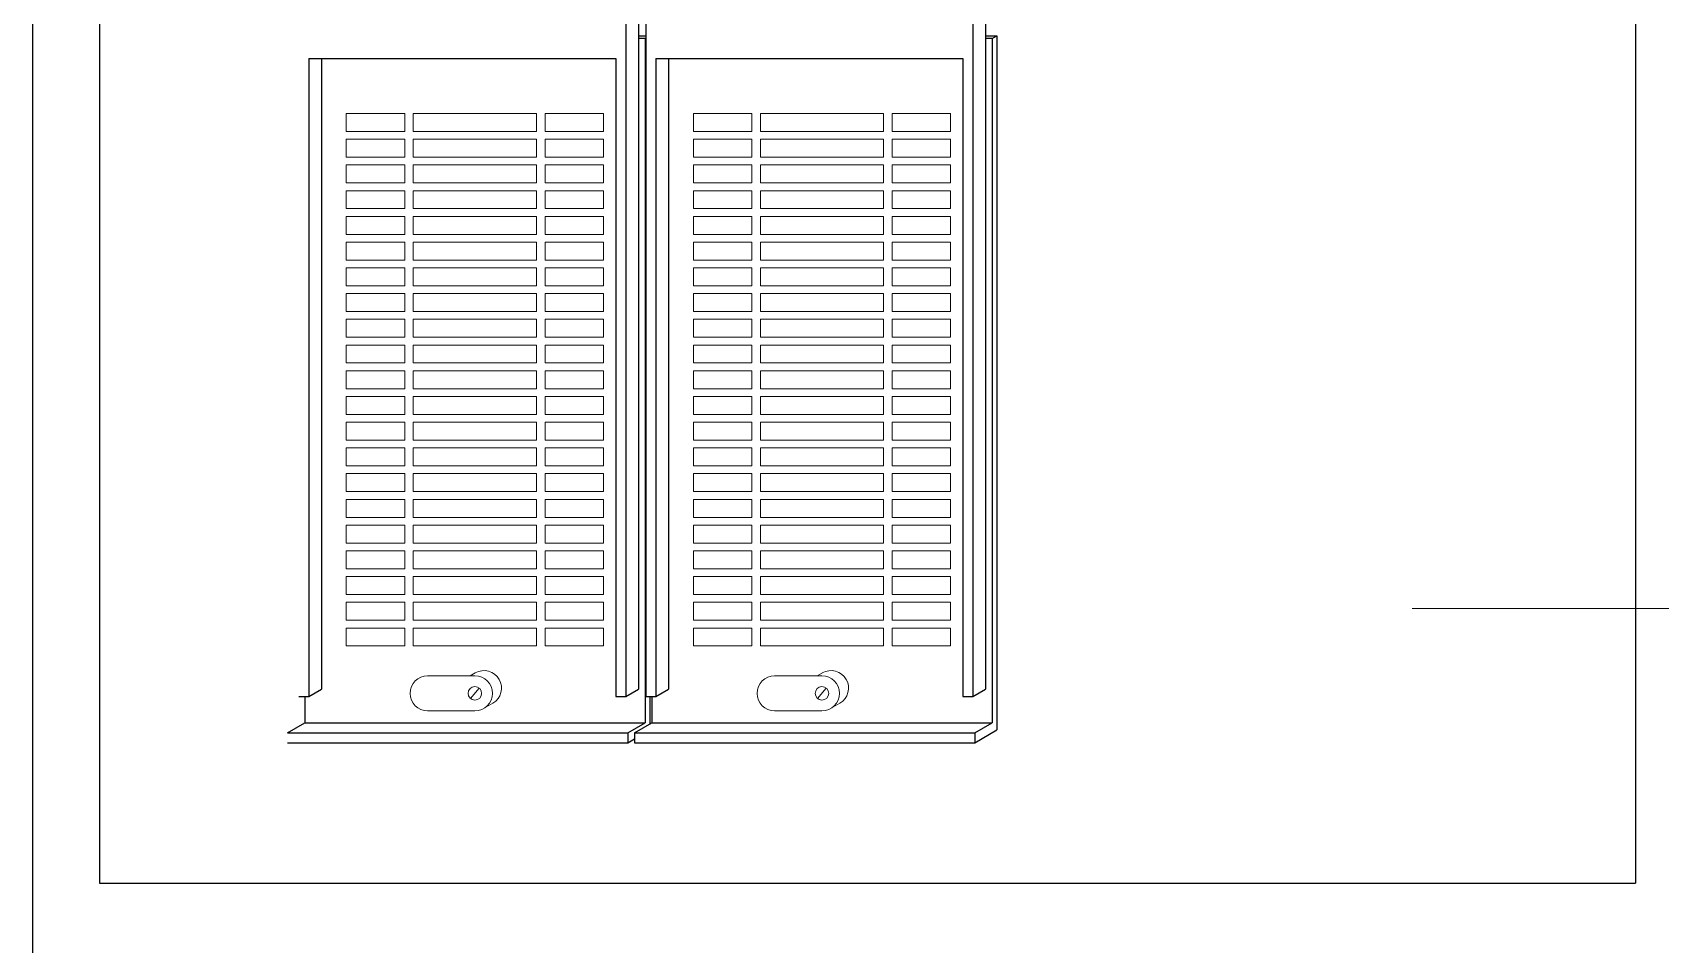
# Model space of a CAD drawing. Header units: millimetres. Extents: x -1335 to 33749, y 2338 to 5277.
# Drawn here: x 30477.8 to 30666.5, y 4688.4 to 4794.1 of the extents above; entities that cross this region are included whole.
import ezdxf

# ---------------------------------------------------------------- set-up
doc = ezdxf.new("R2010")
doc.units = ezdxf.units.MM
doc.layers.add('01', color=6, linetype='Continuous', lineweight=20)
doc.layers.add('02', color=1, linetype='Continuous', lineweight=20)
doc.layers.add('03', color=141, linetype='Continuous')
doc.layers.add('04', color=11, linetype='Continuous')

msp = doc.modelspace()

# ---------------------------------------------------------------- linework, layer by layer
at = {"layer": '01', "color": 2}
for p, q in [((30514.16, 4784.69), (30520.94, 4784.69)), ((30514.16, 4784.69), (30514.16, 4782.61)), ((30520.94, 4784.69), (30520.94, 4782.61)), ((30521.93, 4784.69), (30521.93, 4782.61)), ((30521.93, 4784.69), (30536.2, 4784.69)), ((30536.2, 4784.69), (30536.2, 4782.61)), ((30537.2, 4784.69), (30537.2, 4782.61)), ((30537.2, 4784.69), (30543.97, 4784.69)), ((30543.97, 4784.69), (30543.97, 4782.61)), ((30554.4, 4784.69), (30554.4, 4782.61)), ((30554.4, 4784.69), (30561.17, 4784.69)), ((30561.17, 4784.69), (30561.17, 4782.61)), ((30562.16, 4784.69), (30576.43, 4784.69)), ((30562.16, 4784.69), (30562.16, 4782.61)), ((30576.43, 4784.69), (30576.43, 4782.61)), ((30577.43, 4784.69), (30584.2, 4784.69)), ((30577.43, 4784.69), (30577.43, 4782.61)), ((30584.2, 4784.69), (30584.2, 4782.61)), ((30514.16, 4782.61), (30520.94, 4782.61)), ((30521.93, 4782.61), (30536.2, 4782.61)), ((30537.2, 4782.61), (30543.97, 4782.61)), ((30554.4, 4782.61), (30561.17, 4782.61)), ((30562.16, 4782.61), (30576.43, 4782.61)), ((30577.43, 4782.61), (30584.2, 4782.61)), ((30514.16, 4781.71), (30520.94, 4781.71)), ((30514.16, 4781.71), (30514.16, 4779.63)), ((30520.94, 4781.71), (30520.94, 4779.63)), ((30521.93, 4781.71), (30521.93, 4779.63)), ((30521.93, 4781.71), (30536.2, 4781.71)), ((30536.2, 4781.71), (30536.2, 4779.63)), ((30537.2, 4781.71), (30537.2, 4779.63)), ((30537.2, 4781.71), (30543.97, 4781.71)), ((30543.97, 4781.71), (30543.97, 4779.63)), ((30554.4, 4781.71), (30554.4, 4779.63)), ((30554.4, 4781.71), (30561.17, 4781.71)), ((30561.17, 4781.71), (30561.17, 4779.63)), ((30562.16, 4781.71), (30576.43, 4781.71)), ((30562.16, 4781.71), (30562.16, 4779.63)), ((30576.43, 4781.71), (30576.43, 4779.63)), ((30577.43, 4781.71), (30584.2, 4781.71)), ((30577.43, 4781.71), (30577.43, 4779.63)), ((30584.2, 4781.71), (30584.2, 4779.63)), ((30514.16, 4779.63), (30520.94, 4779.63)), ((30514.16, 4778.73), (30520.94, 4778.73)), ((30514.16, 4778.73), (30514.16, 4776.65)), ((30520.94, 4778.73), (30520.94, 4776.65)), ((30521.93, 4779.63), (30536.2, 4779.63)), ((30521.93, 4778.73), (30521.93, 4776.65)), ((30521.93, 4778.73), (30536.2, 4778.73)), ((30536.2, 4778.73), (30536.2, 4776.65)), ((30537.2, 4779.63), (30543.97, 4779.63)), ((30537.2, 4778.73), (30537.2, 4776.65)), ((30537.2, 4778.73), (30543.97, 4778.73)), ((30543.97, 4778.73), (30543.97, 4776.65)), ((30554.4, 4779.63), (30561.17, 4779.63)), ((30554.4, 4778.73), (30554.4, 4776.65)), ((30554.4, 4778.73), (30561.17, 4778.73)), ((30561.17, 4778.73), (30561.17, 4776.65)), ((30562.16, 4779.63), (30576.43, 4779.63)), ((30562.16, 4778.73), (30576.43, 4778.73)), ((30562.16, 4778.73), (30562.16, 4776.65)), ((30576.43, 4778.73), (30576.43, 4776.65)), ((30577.43, 4779.63), (30584.2, 4779.63)), ((30577.43, 4778.73), (30584.2, 4778.73)), ((30577.43, 4778.73), (30577.43, 4776.65)), ((30584.2, 4778.73), (30584.2, 4776.65)), ((30514.16, 4776.65), (30520.94, 4776.65)), ((30521.93, 4776.65), (30536.2, 4776.65)), ((30537.2, 4776.65), (30543.97, 4776.65)), ((30554.4, 4776.65), (30561.17, 4776.65)), ((30562.16, 4776.65), (30576.43, 4776.65)), ((30577.43, 4776.65), (30584.2, 4776.65)), ((30514.16, 4775.75), (30520.94, 4775.75)), ((30514.16, 4775.75), (30514.16, 4773.67)), ((30520.94, 4775.75), (30520.94, 4773.67)), ((30521.93, 4775.75), (30521.93, 4773.67)), ((30521.93, 4775.75), (30536.2, 4775.75)), ((30536.2, 4775.75), (30536.2, 4773.67)), ((30537.2, 4775.75), (30537.2, 4773.67)), ((30537.2, 4775.75), (30543.97, 4775.75)), ((30543.97, 4775.75), (30543.97, 4773.67)), ((30554.4, 4775.75), (30554.4, 4773.67)), ((30554.4, 4775.75), (30561.17, 4775.75)), ((30561.17, 4775.75), (30561.17, 4773.67)), ((30562.16, 4775.75), (30576.43, 4775.75)), ((30562.16, 4775.75), (30562.16, 4773.67)), ((30576.43, 4775.75), (30576.43, 4773.67)), ((30577.43, 4775.75), (30584.2, 4775.75)), ((30577.43, 4775.75), (30577.43, 4773.67)), ((30584.2, 4775.75), (30584.2, 4773.67)), ((30514.16, 4773.67), (30520.94, 4773.67)), ((30514.16, 4772.76), (30520.94, 4772.76)), ((30514.16, 4772.76), (30514.16, 4770.68)), ((30520.94, 4772.76), (30520.94, 4770.68)), ((30521.93, 4773.67), (30536.2, 4773.67)), ((30521.93, 4772.76), (30536.2, 4772.76)), ((30521.93, 4772.76), (30521.93, 4770.68)), ((30536.2, 4772.76), (30536.2, 4770.68)), ((30537.2, 4773.67), (30543.97, 4773.67)), ((30537.2, 4772.76), (30543.97, 4772.76)), ((30537.2, 4772.76), (30537.2, 4770.68)), ((30543.97, 4772.76), (30543.97, 4770.68)), ((30554.4, 4773.67), (30561.17, 4773.67)), ((30554.4, 4772.76), (30554.4, 4770.68)), ((30554.4, 4772.76), (30561.17, 4772.76)), ((30561.17, 4772.76), (30561.17, 4770.68)), ((30562.16, 4773.67), (30576.43, 4773.67)), ((30562.16, 4772.76), (30576.43, 4772.76)), ((30562.16, 4772.76), (30562.16, 4770.68)), ((30576.43, 4772.76), (30576.43, 4770.68)), ((30577.43, 4773.67), (30584.2, 4773.67)), ((30577.43, 4772.76), (30584.2, 4772.76)), ((30577.43, 4772.76), (30577.43, 4770.68)), ((30584.2, 4772.76), (30584.2, 4770.68)), ((30514.16, 4770.68), (30520.94, 4770.68)), ((30521.93, 4770.68), (30536.2, 4770.68)), ((30537.2, 4770.68), (30543.97, 4770.68)), ((30554.4, 4770.68), (30561.17, 4770.68)), ((30562.16, 4770.68), (30576.43, 4770.68)), ((30577.43, 4770.68), (30584.2, 4770.68)), ((30514.16, 4769.78), (30520.94, 4769.78)), ((30514.16, 4769.78), (30514.16, 4767.7)), ((30520.94, 4769.78), (30520.94, 4767.7)), ((30521.93, 4769.78), (30521.93, 4767.7)), ((30521.93, 4769.78), (30536.2, 4769.78)), ((30536.2, 4769.78), (30536.2, 4767.7)), ((30537.2, 4769.78), (30537.2, 4767.7)), ((30537.2, 4769.78), (30543.97, 4769.78)), ((30543.97, 4769.78), (30543.97, 4767.7)), ((30554.4, 4769.78), (30554.4, 4767.7)), ((30554.4, 4769.78), (30561.17, 4769.78)), ((30561.17, 4769.78), (30561.17, 4767.7)), ((30562.16, 4769.78), (30576.43, 4769.78)), ((30562.16, 4769.78), (30562.16, 4767.7)), ((30576.43, 4769.78), (30576.43, 4767.7)), ((30577.43, 4769.78), (30584.2, 4769.78)), ((30577.43, 4769.78), (30577.43, 4767.7)), ((30584.2, 4769.78), (30584.2, 4767.7)), ((30514.16, 4767.7), (30520.94, 4767.7)), ((30514.16, 4766.8), (30520.94, 4766.8)), ((30514.16, 4766.8), (30514.16, 4764.72)), ((30520.94, 4766.8), (30520.94, 4764.72)), ((30521.93, 4767.7), (30536.2, 4767.7)), ((30521.93, 4766.8), (30521.93, 4764.72)), ((30521.93, 4766.8), (30536.2, 4766.8)), ((30536.2, 4766.8), (30536.2, 4764.72)), ((30537.2, 4767.7), (30543.97, 4767.7)), ((30537.2, 4766.8), (30537.2, 4764.72)), ((30537.2, 4766.8), (30543.97, 4766.8)), ((30543.97, 4766.8), (30543.97, 4764.72)), ((30554.4, 4767.7), (30561.17, 4767.7)), ((30554.4, 4766.8), (30554.4, 4764.72)), ((30554.4, 4766.8), (30561.17, 4766.8)), ((30561.17, 4766.8), (30561.17, 4764.72)), ((30562.16, 4767.7), (30576.43, 4767.7)), ((30562.16, 4766.8), (30576.43, 4766.8)), ((30562.16, 4766.8), (30562.16, 4764.72)), ((30576.43, 4766.8), (30576.43, 4764.72)), ((30577.43, 4767.7), (30584.2, 4767.7)), ((30577.43, 4766.8), (30584.2, 4766.8)), ((30577.43, 4766.8), (30577.43, 4764.72)), ((30584.2, 4766.8), (30584.2, 4764.72)), ((30514.16, 4764.72), (30520.94, 4764.72)), ((30514.16, 4763.82), (30520.94, 4763.82)), ((30514.16, 4763.82), (30514.16, 4761.74)), ((30520.94, 4763.82), (30520.94, 4761.74)), ((30521.93, 4764.72), (30536.2, 4764.72)), ((30521.93, 4763.82), (30521.93, 4761.74)), ((30521.93, 4763.82), (30536.2, 4763.82)), ((30536.2, 4763.82), (30536.2, 4761.74)), ((30537.2, 4764.72), (30543.97, 4764.72)), ((30537.2, 4763.82), (30537.2, 4761.74)), ((30537.2, 4763.82), (30543.97, 4763.82)), ((30543.97, 4763.82), (30543.97, 4761.74)), ((30554.4, 4764.72), (30561.17, 4764.72)), ((30554.4, 4763.82), (30554.4, 4761.74)), ((30554.4, 4763.82), (30561.17, 4763.82)), ((30561.17, 4763.82), (30561.17, 4761.74)), ((30562.16, 4764.72), (30576.43, 4764.72)), ((30562.16, 4763.82), (30576.43, 4763.82)), ((30562.16, 4763.82), (30562.16, 4761.74)), ((30576.43, 4763.82), (30576.43, 4761.74)), ((30577.43, 4764.72), (30584.2, 4764.72)), ((30577.43, 4763.82), (30584.2, 4763.82)), ((30577.43, 4763.82), (30577.43, 4761.74)), ((30584.2, 4763.82), (30584.2, 4761.74)), ((30514.16, 4761.74), (30520.94, 4761.74)), ((30521.93, 4761.74), (30536.2, 4761.74)), ((30537.2, 4761.74), (30543.97, 4761.74)), ((30554.4, 4761.74), (30561.17, 4761.74)), ((30562.16, 4761.74), (30576.43, 4761.74)), ((30577.43, 4761.74), (30584.2, 4761.74)), ((30514.16, 4760.84), (30520.94, 4760.84)), ((30514.16, 4760.84), (30514.16, 4758.76)), ((30520.94, 4760.84), (30520.94, 4758.76)), ((30521.93, 4760.84), (30521.93, 4758.76)), ((30521.93, 4760.84), (30536.2, 4760.84)), ((30536.2, 4760.84), (30536.2, 4758.76)), ((30537.2, 4760.84), (30537.2, 4758.76)), ((30537.2, 4760.84), (30543.97, 4760.84)), ((30543.97, 4760.84), (30543.97, 4758.76)), ((30554.4, 4760.84), (30554.4, 4758.76)), ((30554.4, 4760.84), (30561.17, 4760.84)), ((30561.17, 4760.84), (30561.17, 4758.76)), ((30562.16, 4760.84), (30576.43, 4760.84)), ((30562.16, 4760.84), (30562.16, 4758.76)), ((30576.43, 4760.84), (30576.43, 4758.76)), ((30577.43, 4760.84), (30584.2, 4760.84)), ((30577.43, 4760.84), (30577.43, 4758.76)), ((30584.2, 4760.84), (30584.2, 4758.76)), ((30514.16, 4758.76), (30520.94, 4758.76)), ((30514.16, 4757.86), (30520.94, 4757.86)), ((30514.16, 4757.86), (30514.16, 4755.78)), ((30520.94, 4757.86), (30520.94, 4755.78)), ((30521.93, 4758.76), (30536.2, 4758.76)), ((30521.93, 4757.86), (30521.93, 4755.78)), ((30521.93, 4757.86), (30536.2, 4757.86)), ((30536.2, 4757.86), (30536.2, 4755.78)), ((30537.2, 4758.76), (30543.97, 4758.76)), ((30537.2, 4757.86), (30537.2, 4755.78)), ((30537.2, 4757.86), (30543.97, 4757.86)), ((30543.97, 4757.86), (30543.97, 4755.78)), ((30554.4, 4758.76), (30561.17, 4758.76)), ((30554.4, 4757.86), (30554.4, 4755.78)), ((30554.4, 4757.86), (30561.17, 4757.86)), ((30561.17, 4757.86), (30561.17, 4755.78)), ((30562.16, 4758.76), (30576.43, 4758.76)), ((30562.16, 4757.86), (30576.43, 4757.86)), ((30562.16, 4757.86), (30562.16, 4755.78)), ((30576.43, 4757.86), (30576.43, 4755.78)), ((30577.43, 4758.76), (30584.2, 4758.76)), ((30577.43, 4757.86), (30584.2, 4757.86)), ((30577.43, 4757.86), (30577.43, 4755.78)), ((30584.2, 4757.86), (30584.2, 4755.78)), ((30514.16, 4755.78), (30520.94, 4755.78)), ((30521.93, 4755.78), (30536.2, 4755.78)), ((30537.2, 4755.78), (30543.97, 4755.78)), ((30554.4, 4755.78), (30561.17, 4755.78)), ((30562.16, 4755.78), (30576.43, 4755.78)), ((30577.43, 4755.78), (30584.2, 4755.78)), ((30514.16, 4754.87), (30514.16, 4752.79)), ((30514.16, 4754.87), (30520.94, 4754.87)), ((30520.94, 4754.87), (30520.94, 4752.79)), ((30521.93, 4754.87), (30521.93, 4752.79)), ((30521.93, 4754.87), (30536.2, 4754.87)), ((30536.2, 4754.87), (30536.2, 4752.79)), ((30537.2, 4754.87), (30537.2, 4752.79)), ((30537.2, 4754.87), (30543.97, 4754.87)), ((30543.97, 4754.87), (30543.97, 4752.79)), ((30554.4, 4754.87), (30554.4, 4752.79)), ((30554.4, 4754.87), (30561.17, 4754.87)), ((30561.17, 4754.87), (30561.17, 4752.79)), ((30562.16, 4754.87), (30562.16, 4752.79)), ((30562.16, 4754.87), (30576.43, 4754.87)), ((30576.43, 4754.87), (30576.43, 4752.79)), ((30577.43, 4754.87), (30577.43, 4752.79)), ((30577.43, 4754.87), (30584.2, 4754.87)), ((30584.2, 4754.87), (30584.2, 4752.79)), ((30514.16, 4752.79), (30520.94, 4752.79)), ((30514.16, 4751.89), (30520.94, 4751.89)), ((30514.16, 4751.89), (30514.16, 4749.81)), ((30520.94, 4751.89), (30520.94, 4749.81)), ((30521.93, 4752.79), (30536.2, 4752.79)), ((30521.93, 4751.89), (30521.93, 4749.81)), ((30521.93, 4751.89), (30536.2, 4751.89)), ((30536.2, 4751.89), (30536.2, 4749.81)), ((30537.2, 4752.79), (30543.97, 4752.79)), ((30537.2, 4751.89), (30537.2, 4749.81)), ((30537.2, 4751.89), (30543.97, 4751.89)), ((30543.97, 4751.89), (30543.97, 4749.81)), ((30554.4, 4752.79), (30561.17, 4752.79)), ((30554.4, 4751.89), (30554.4, 4749.81)), ((30554.4, 4751.89), (30561.17, 4751.89)), ((30561.17, 4751.89), (30561.17, 4749.81)), ((30562.16, 4752.79), (30576.43, 4752.79)), ((30562.16, 4751.89), (30576.43, 4751.89)), ((30562.16, 4751.89), (30562.16, 4749.81)), ((30576.43, 4751.89), (30576.43, 4749.81)), ((30577.43, 4752.79), (30584.2, 4752.79)), ((30577.43, 4751.89), (30584.2, 4751.89)), ((30577.43, 4751.89), (30577.43, 4749.81)), ((30584.2, 4751.89), (30584.2, 4749.81)), ((30514.16, 4749.81), (30520.94, 4749.81)), ((30521.93, 4749.81), (30536.2, 4749.81)), ((30537.2, 4749.81), (30543.97, 4749.81)), ((30554.4, 4749.81), (30561.17, 4749.81)), ((30562.16, 4749.81), (30576.43, 4749.81)), ((30577.43, 4749.81), (30584.2, 4749.81)), ((30514.16, 4748.91), (30520.94, 4748.91)), ((30514.16, 4748.91), (30514.16, 4746.83)), ((30520.94, 4748.91), (30520.94, 4746.83)), ((30521.93, 4748.91), (30521.93, 4746.83)), ((30521.93, 4748.91), (30536.2, 4748.91)), ((30536.2, 4748.91), (30536.2, 4746.83)), ((30537.2, 4748.91), (30537.2, 4746.83)), ((30537.2, 4748.91), (30543.97, 4748.91)), ((30543.97, 4748.91), (30543.97, 4746.83)), ((30554.4, 4748.91), (30554.4, 4746.83)), ((30554.4, 4748.91), (30561.17, 4748.91)), ((30561.17, 4748.91), (30561.17, 4746.83)), ((30562.16, 4748.91), (30576.43, 4748.91)), ((30562.16, 4748.91), (30562.16, 4746.83)), ((30576.43, 4748.91), (30576.43, 4746.83)), ((30577.43, 4748.91), (30584.2, 4748.91)), ((30577.43, 4748.91), (30577.43, 4746.83)), ((30584.2, 4748.91), (30584.2, 4746.83)), ((30514.16, 4746.83), (30520.94, 4746.83)), ((30521.93, 4746.83), (30536.2, 4746.83)), ((30537.2, 4746.83), (30543.97, 4746.83)), ((30554.4, 4746.83), (30561.17, 4746.83)), ((30562.16, 4746.83), (30576.43, 4746.83)), ((30577.43, 4746.83), (30584.2, 4746.83)), ((30514.16, 4745.93), (30520.94, 4745.93)), ((30514.16, 4745.93), (30514.16, 4743.85)), ((30520.94, 4745.93), (30520.94, 4743.85)), ((30521.93, 4745.93), (30536.2, 4745.93)), ((30521.93, 4745.93), (30521.93, 4743.85)), ((30536.2, 4745.93), (30536.2, 4743.85)), ((30537.2, 4745.93), (30543.97, 4745.93)), ((30537.2, 4745.93), (30537.2, 4743.85)), ((30543.97, 4745.93), (30543.97, 4743.85)), ((30554.4, 4745.93), (30561.17, 4745.93)), ((30554.4, 4745.93), (30554.4, 4743.85)), ((30561.17, 4745.93), (30561.17, 4743.85)), ((30562.16, 4745.93), (30576.43, 4745.93)), ((30562.16, 4745.93), (30562.16, 4743.85)), ((30576.43, 4745.93), (30576.43, 4743.85)), ((30577.43, 4745.93), (30584.2, 4745.93)), ((30577.43, 4745.93), (30577.43, 4743.85)), ((30584.2, 4745.93), (30584.2, 4743.85)), ((30514.16, 4743.85), (30520.94, 4743.85)), ((30514.16, 4742.95), (30520.94, 4742.95)), ((30514.16, 4742.95), (30514.16, 4740.87)), ((30520.94, 4742.95), (30520.94, 4740.87)), ((30521.93, 4743.85), (30536.2, 4743.85)), ((30521.93, 4742.95), (30521.93, 4740.87)), ((30521.93, 4742.95), (30536.2, 4742.95)), ((30536.2, 4742.95), (30536.2, 4740.87)), ((30537.2, 4743.85), (30543.97, 4743.85)), ((30537.2, 4742.95), (30537.2, 4740.87)), ((30537.2, 4742.95), (30543.97, 4742.95)), ((30543.97, 4742.95), (30543.97, 4740.87)), ((30554.4, 4743.85), (30561.17, 4743.85)), ((30554.4, 4742.95), (30554.4, 4740.87)), ((30554.4, 4742.95), (30561.17, 4742.95)), ((30561.17, 4742.95), (30561.17, 4740.87)), ((30562.16, 4743.85), (30576.43, 4743.85)), ((30562.16, 4742.95), (30576.43, 4742.95)), ((30562.16, 4742.95), (30562.16, 4740.87)), ((30576.43, 4742.95), (30576.43, 4740.87)), ((30577.43, 4743.85), (30584.2, 4743.85)), ((30577.43, 4742.95), (30584.2, 4742.95)), ((30577.43, 4742.95), (30577.43, 4740.87)), ((30584.2, 4742.95), (30584.2, 4740.87)), ((30514.16, 4740.87), (30520.94, 4740.87)), ((30521.93, 4740.87), (30536.2, 4740.87)), ((30537.2, 4740.87), (30543.97, 4740.87)), ((30554.4, 4740.87), (30561.17, 4740.87)), ((30562.16, 4740.87), (30576.43, 4740.87)), ((30577.43, 4740.87), (30584.2, 4740.87)), ((30514.16, 4739.96), (30520.94, 4739.96)), ((30514.16, 4739.96), (30514.16, 4737.88)), ((30520.94, 4739.96), (30520.94, 4737.88)), ((30521.93, 4739.96), (30536.2, 4739.96)), ((30521.93, 4739.96), (30521.93, 4737.88)), ((30536.2, 4739.96), (30536.2, 4737.88)), ((30537.2, 4739.96), (30543.97, 4739.96)), ((30537.2, 4739.96), (30537.2, 4737.88)), ((30543.97, 4739.96), (30543.97, 4737.88)), ((30554.4, 4739.96), (30554.4, 4737.88)), ((30554.4, 4739.96), (30561.17, 4739.96)), ((30561.17, 4739.96), (30561.17, 4737.88)), ((30562.16, 4739.96), (30576.43, 4739.96)), ((30562.16, 4739.96), (30562.16, 4737.88)), ((30576.43, 4739.96), (30576.43, 4737.88)), ((30577.43, 4739.96), (30584.2, 4739.96)), ((30577.43, 4739.96), (30577.43, 4737.88)), ((30584.2, 4739.96), (30584.2, 4737.88)), ((30514.16, 4737.88), (30520.94, 4737.88)), ((30514.16, 4736.98), (30514.16, 4734.9)), ((30514.16, 4736.98), (30520.94, 4736.98)), ((30520.94, 4736.98), (30520.94, 4734.9)), ((30521.93, 4737.88), (30536.2, 4737.88)), ((30521.93, 4736.98), (30521.93, 4734.9)), ((30521.93, 4736.98), (30536.2, 4736.98)), ((30536.2, 4736.98), (30536.2, 4734.9)), ((30537.2, 4737.88), (30543.97, 4737.88)), ((30537.2, 4736.98), (30537.2, 4734.9)), ((30537.2, 4736.98), (30543.97, 4736.98)), ((30543.97, 4736.98), (30543.97, 4734.9)), ((30554.4, 4737.88), (30561.17, 4737.88)), ((30554.4, 4736.98), (30554.4, 4734.9)), ((30554.4, 4736.98), (30561.17, 4736.98)), ((30561.17, 4736.98), (30561.17, 4734.9)), ((30562.16, 4737.88), (30576.43, 4737.88)), ((30562.16, 4736.98), (30576.43, 4736.98)), ((30562.16, 4736.98), (30562.16, 4734.9)), ((30576.43, 4736.98), (30576.43, 4734.9)), ((30577.43, 4737.88), (30584.2, 4737.88)), ((30577.43, 4736.98), (30584.2, 4736.98)), ((30577.43, 4736.98), (30577.43, 4734.9)), ((30584.2, 4736.98), (30584.2, 4734.9)), ((30514.16, 4734.9), (30520.94, 4734.9)), ((30521.93, 4734.9), (30536.2, 4734.9)), ((30537.2, 4734.9), (30543.97, 4734.9)), ((30554.4, 4734.9), (30561.17, 4734.9)), ((30562.16, 4734.9), (30576.43, 4734.9)), ((30577.43, 4734.9), (30584.2, 4734.9)), ((30514.16, 4734), (30520.94, 4734)), ((30514.16, 4734), (30514.16, 4731.92)), ((30520.94, 4734), (30520.94, 4731.92)), ((30521.93, 4734), (30521.93, 4731.92)), ((30521.93, 4734), (30536.2, 4734)), ((30536.2, 4734), (30536.2, 4731.92)), ((30537.2, 4734), (30537.2, 4731.92)), ((30537.2, 4734), (30543.97, 4734)), ((30543.97, 4734), (30543.97, 4731.92)), ((30554.4, 4734), (30554.4, 4731.92)), ((30554.4, 4734), (30561.17, 4734)), ((30561.17, 4734), (30561.17, 4731.92)), ((30562.16, 4734), (30576.43, 4734)), ((30562.16, 4734), (30562.16, 4731.92)), ((30576.43, 4734), (30576.43, 4731.92)), ((30577.43, 4734), (30584.2, 4734)), ((30577.43, 4734), (30577.43, 4731.92)), ((30584.2, 4734), (30584.2, 4731.92)), ((30514.16, 4731.92), (30520.94, 4731.92)), ((30514.16, 4731.02), (30520.94, 4731.02)), ((30514.16, 4731.02), (30514.16, 4728.94)), ((30520.94, 4731.02), (30520.94, 4728.94)), ((30521.93, 4731.92), (30536.2, 4731.92)), ((30521.93, 4731.02), (30521.93, 4728.94)), ((30521.93, 4731.02), (30536.2, 4731.02)), ((30536.2, 4731.02), (30536.2, 4728.94)), ((30537.2, 4731.92), (30543.97, 4731.92)), ((30537.2, 4731.02), (30537.2, 4728.94)), ((30537.2, 4731.02), (30543.97, 4731.02)), ((30543.97, 4731.02), (30543.97, 4728.94)), ((30554.4, 4731.92), (30561.17, 4731.92)), ((30554.4, 4731.02), (30554.4, 4728.94)), ((30554.4, 4731.02), (30561.17, 4731.02)), ((30561.17, 4731.02), (30561.17, 4728.94)), ((30562.16, 4731.92), (30576.43, 4731.92)), ((30562.16, 4731.02), (30576.43, 4731.02)), ((30562.16, 4731.02), (30562.16, 4728.94)), ((30576.43, 4731.02), (30576.43, 4728.94)), ((30577.43, 4731.92), (30584.2, 4731.92)), ((30577.43, 4731.02), (30584.2, 4731.02)), ((30577.43, 4731.02), (30577.43, 4728.94)), ((30584.2, 4731.02), (30584.2, 4728.94)), ((30514.16, 4728.94), (30520.94, 4728.94)), ((30514.16, 4728.04), (30520.94, 4728.04)), ((30514.16, 4728.04), (30514.16, 4725.96)), ((30520.94, 4728.04), (30520.94, 4725.96)), ((30521.93, 4728.94), (30536.2, 4728.94)), ((30521.93, 4728.04), (30521.93, 4725.96)), ((30521.93, 4728.04), (30536.2, 4728.04)), ((30536.2, 4728.04), (30536.2, 4725.96)), ((30537.2, 4728.94), (30543.97, 4728.94)), ((30537.2, 4728.04), (30537.2, 4725.96)), ((30537.2, 4728.04), (30543.97, 4728.04)), ((30543.97, 4728.04), (30543.97, 4725.96)), ((30554.4, 4728.94), (30561.17, 4728.94)), ((30554.4, 4728.04), (30554.4, 4725.96)), ((30554.4, 4728.04), (30561.17, 4728.04)), ((30561.17, 4728.04), (30561.17, 4725.96)), ((30562.16, 4728.94), (30576.43, 4728.94)), ((30562.16, 4728.04), (30576.43, 4728.04)), ((30562.16, 4728.04), (30562.16, 4725.96)), ((30576.43, 4728.04), (30576.43, 4725.96)), ((30577.43, 4728.94), (30584.2, 4728.94)), ((30577.43, 4728.04), (30584.2, 4728.04)), ((30577.43, 4728.04), (30577.43, 4725.96)), ((30584.2, 4728.04), (30584.2, 4725.96)), ((30514.16, 4725.96), (30520.94, 4725.96)), ((30521.93, 4725.96), (30536.2, 4725.96)), ((30537.2, 4725.96), (30543.97, 4725.96)), ((30554.4, 4725.96), (30561.17, 4725.96)), ((30562.16, 4725.96), (30576.43, 4725.96)), ((30577.43, 4725.96), (30584.2, 4725.96)), ((30514.16, 4725.05), (30520.94, 4725.05)), ((30514.16, 4725.05), (30514.16, 4722.97)), ((30520.94, 4725.05), (30520.94, 4722.97)), ((30521.93, 4725.05), (30536.2, 4725.05)), ((30521.93, 4725.05), (30521.93, 4722.97)), ((30536.2, 4725.05), (30536.2, 4722.97)), ((30537.2, 4725.05), (30543.97, 4725.05)), ((30537.2, 4725.05), (30537.2, 4722.97)), ((30543.97, 4725.05), (30543.97, 4722.97)), ((30554.4, 4725.05), (30554.4, 4722.97)), ((30554.4, 4725.05), (30561.17, 4725.05)), ((30561.17, 4725.05), (30561.17, 4722.97)), ((30562.16, 4725.05), (30576.43, 4725.05)), ((30562.16, 4725.05), (30562.16, 4722.97)), ((30576.43, 4725.05), (30576.43, 4722.97)), ((30577.43, 4725.05), (30584.2, 4725.05)), ((30577.43, 4725.05), (30577.43, 4722.97)), ((30584.2, 4725.05), (30584.2, 4722.97)), ((30514.16, 4722.97), (30520.94, 4722.97)), ((30521.93, 4722.97), (30536.2, 4722.97)), ((30537.2, 4722.97), (30543.97, 4722.97)), ((30554.4, 4722.97), (30561.17, 4722.97)), ((30562.16, 4722.97), (30576.43, 4722.97)), ((30577.43, 4722.97), (30584.2, 4722.97))]:
    msp.add_line(p, q, dxfattribs=at)
at = {"layer": '02', "color": 7}
msp.add_line((30750.72, 4727.31), (30637.74, 4727.31), dxfattribs=at)
at = {"layer": '02', "color": 2}
for p, q in [((30528.52, 4719.5), (30529.12, 4719.85)), ((30568.75, 4719.5), (30569.35, 4719.85)), ((30529.07, 4719.5), (30523.58, 4719.5)), ((30529.58, 4718.07), (30528.55, 4716.88)), ((30569.3, 4719.5), (30563.82, 4719.5)), ((30569.81, 4718.07), (30568.78, 4716.88)), ((30530.08, 4715.72), (30531.14, 4716.33)), ((30570.31, 4715.72), (30571.38, 4716.33)), ((30529.07, 4715.45), (30523.58, 4715.45)), ((30569.3, 4715.45), (30563.82, 4715.45))]:
    msp.add_line(p, q, dxfattribs=at)
for centre in [(30529.07, 4717.48), (30569.3, 4717.48)]:
    msp.add_circle(centre, 0.785, dxfattribs=at)
for centre, start, end in [((30530.13, 4718.09), 300, 120), ((30570.36, 4718.09), 300, 120), ((30523.58, 4717.48), 90, 270), ((30529.07, 4717.48), 270, 90), ((30563.82, 4717.48), 90, 270), ((30569.3, 4717.48), 270, 90)]:
    msp.add_arc(centre, 2.03, start, end, dxfattribs=at)
at = {"layer": '03'}
for p, q in [((30485.54, 4914.44), (30485.54, 4695.48)), ((30663.6, 4914.44), (30663.6, 4695.48)), ((30485.54, 4695.48), (30663.6, 4695.48))]:
    msp.add_line(p, q, dxfattribs=at)
at = {"layer": '04'}
msp.add_line((30477.79, 4922.18), (30477.79, 3999.98), dxfattribs=at)
at = {"layer": '04', "color": 3}
for p, q in [((30546.58, 4795.51), (30546.58, 4717.13)), ((30548.02, 4796.34), (30548.02, 4717.96)), ((30548.9, 4795.51), (30548.9, 4717.13)), ((30586.81, 4795.51), (30586.81, 4717.13)), ((30588.26, 4796.34), (30588.26, 4717.96)), ((30548.02, 4793.72), (30548.9, 4793.72)), ((30548.8, 4793.4), (30548.02, 4793.4)), ((30548.8, 4793.4), (30548.9, 4793.46)), ((30548.8, 4793.4), (30548.8, 4714.07)), ((30588.26, 4793.72), (30589.59, 4793.72)), ((30589.03, 4793.4), (30588.26, 4793.4)), ((30589.03, 4793.4), (30589.59, 4793.72)), ((30589.03, 4793.4), (30589.03, 4714.07)), ((30589.59, 4793.72), (30589.59, 4713.24)), ((30509.82, 4791.09), (30545.42, 4791.09)), ((30509.82, 4791.09), (30509.82, 4717.13)), ((30511.27, 4791.09), (30511.27, 4717.96)), ((30545.42, 4791.09), (30545.42, 4717.13)), ((30550.06, 4791.09), (30585.65, 4791.09)), ((30550.06, 4791.09), (30550.06, 4717.13)), ((30551.5, 4791.09), (30551.5, 4717.96)), ((30585.65, 4791.09), (30585.65, 4717.13)), ((30509.82, 4717.13), (30511.27, 4717.96)), ((30546.58, 4717.13), (30548.02, 4717.96)), ((30550.06, 4717.13), (30551.5, 4717.96)), ((30586.81, 4717.13), (30588.26, 4717.96)), ((30508.66, 4717.13), (30509.82, 4717.13)), ((30509.34, 4717.13), (30509.34, 4714.07)), ((30545.42, 4717.13), (30546.58, 4717.13)), ((30548.9, 4717.13), (30550.06, 4717.13)), ((30549.36, 4717.13), (30549.36, 4713.95)), ((30549.57, 4717.13), (30549.57, 4714.07)), ((30585.65, 4717.13), (30586.81, 4717.13)), ((30507.33, 4712.92), (30509.34, 4714.07)), ((30509.34, 4714.07), (30548.8, 4714.07)), ((30546.79, 4712.92), (30548.8, 4714.07)), ((30547.56, 4712.92), (30549.57, 4714.07)), ((30549.57, 4714.07), (30589.03, 4714.07)), ((30587.02, 4712.92), (30589.03, 4714.07)), ((30507.33, 4712.92), (30546.79, 4712.92)), ((30546.79, 4712.92), (30546.79, 4711.76)), ((30546.79, 4711.76), (30547.56, 4712.2)), ((30547.56, 4712.92), (30547.56, 4711.76)), ((30547.56, 4712.92), (30587.02, 4712.92)), ((30587.02, 4711.76), (30589.59, 4713.24)), ((30587.02, 4712.92), (30587.02, 4711.76)), ((30507.33, 4711.76), (30546.79, 4711.76)), ((30547.56, 4711.76), (30587.02, 4711.76))]:
    msp.add_line(p, q, dxfattribs=at)

doc.saveas('drawing.dxf')
